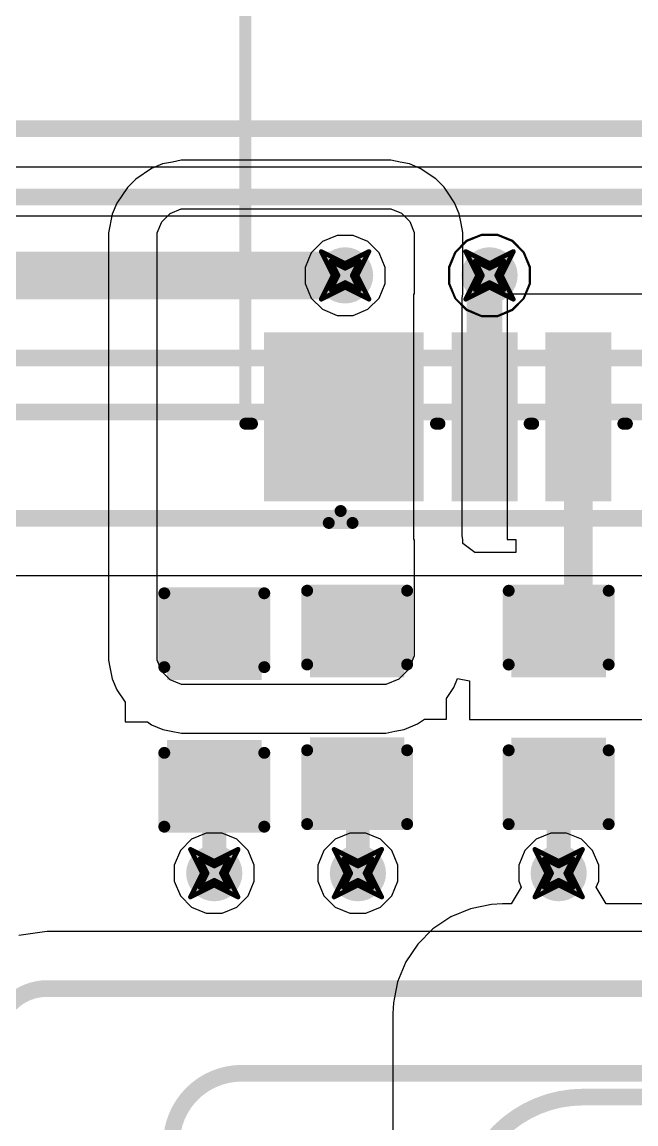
# Model space of a CAD drawing. Header units: inches. Extents: x -2 to 5376, y -4 to 5426.
# Drawn here: x 109.84 to 116.39, y 63.21 to 74.96 of the extents above; entities that cross this region are included whole.
import ezdxf

# ---------------------------------------------------------------- set-up
doc = ezdxf.new("R2010")
doc.units = ezdxf.units.IN
for name, color, linetype in [('Bottom Layer', 5, 'Continuous'), ('Drill Drawing', 1, 'Continuous'), ('Layer 1', 16, 'Continuous'), ('Layer 2', 76, 'Continuous'), ('Top Layer', 1, 'Continuous'), ('Top Overlay', 2, 'Continuous'), ('Top Paste', 8, 'Continuous'), ('Top Solder', 216, 'Continuous'), ('Via Holes', 16, 'Continuous')]:
    doc.layers.add(name, color=color, linetype=linetype)

# ---------------------------------------------------------------- blocks, each defined once
blk = doc.blocks.new('TISON_8_8X8__133')
at = {"layer": 'Top Layer'}
for points in [[(-4.1644824, 3.74998996), (-2.5644856, 3.74998996), (-2.5644856, 2.24999296), (-4.1644824, 2.24999296)], [(-4.1644824, 1.7498695), (-2.5644856, 1.7498695), (-2.5644856, 1.2498705), (-4.1644824, 1.2498705)], [(-4.1644824, 0.7498714999999999), (-2.5644856, 0.7498714999999999), (-2.5644856, 0.2498725), (-4.1644824, 0.2498725)]]:
    blk.add_hatch(color=1, dxfattribs=at).paths.add_polyline_path(points)
at = {"layer": 'Top Paste'}
for points in [[(-4.1644824, 3.74998996), (-2.5644856, 3.74998996), (-2.5644856, 2.24999296), (-4.1644824, 2.24999296)], [(-4.1644824, 1.7498695), (-2.5644856, 1.7498695), (-2.5644856, 1.2498705), (-4.1644824, 1.2498705)], [(-4.1644824, 0.7498714999999999), (-2.5644856, 0.7498714999999999), (-2.5644856, 0.2498725), (-4.1644824, 0.2498725)]]:
    blk.add_hatch(color=8, dxfattribs=at).paths.add_polyline_path(points)
at = {"layer": 'Top Solder'}
for points in [[(-4.266082399999999, 3.85158996), (-2.4628856, 3.85158996), (-2.4628856, 2.14839296), (-4.266082399999999, 2.14839296)], [(-4.266082399999999, 1.8514695), (-2.4628856, 1.8514695), (-2.4628856, 1.1482705), (-4.266082399999999, 1.1482705)], [(-4.266082399999999, 0.8514714999999998), (-2.4628856, 0.8514714999999998), (-2.4628856, 0.1482725), (-4.266082399999999, 0.1482725)]]:
    blk.add_hatch(color=216, dxfattribs=at).paths.add_polyline_path(points)
at = {"layer": 'Top Overlay', "const_width": 0.127}
for points in [[(-3.4374836, 4.052062), (-3.43748106, 3.981196)], [(-3.4374836, 4.052062), (1.2742164, 4.052062)], [(-4.495799999999999, 3.1623), (-4.368799999999999, 3.0353)], [(-4.495799999999999, 3.1623), (-4.495799999999999, 2.9083)], [(-4.368799999999999, 3.0353), (-4.495799999999999, 2.9083)], [(-3.4374836, 2.018792), (-3.43748106, 1.98107046)], [(-3.43748106, 1.01891846), (-3.43748614, 0.9810749999999999)], [(-3.43748106, 0.01892046), (-3.43748614, -0.018923)]]:
    blk.add_lwpolyline(points, dxfattribs=at)
at = {"layer": 'Top Overlay', "const_width": 0.0635}
for points in [[(-3.4692336, 4.052062, 1), (-3.4057336, 4.052062, 1)], [(-3.4692336, 4.052062, 1), (-3.4057336, 4.052062, 1)], [(-3.46923106, 3.981196, 1), (-3.40573106, 3.981196, 1)], [(-4.52755, 3.1623, 1), (-4.464049999999999, 3.1623, 1)], [(-4.52755, 3.1623, 1), (-4.464049999999999, 3.1623, 1)], [(-4.400549999999999, 3.0353, 1), (-4.337050000000001, 3.0353, 1)], [(-4.400549999999999, 3.0353, 1), (-4.337050000000001, 3.0353, 1)], [(-4.52755, 2.9083, 1), (-4.464049999999999, 2.9083, 1)], [(-4.52755, 2.9083, 1), (-4.464049999999999, 2.9083, 1)], [(-3.4692336, 2.018792, 1), (-3.4057336, 2.018792, 1)], [(-3.46923106, 1.98107046, 1), (-3.40573106, 1.98107046, 1)], [(-3.46923106, 1.01891846, 1), (-3.40573106, 1.01891846, 1)], [(-3.46923614, 0.9810749999999999, 1), (-3.40573614, 0.9810749999999999, 1)], [(-3.46923614, -0.018923, 1), (-3.40573614, -0.018923, 1)], [(-3.46923106, 0.01892046, 1), (-3.40573106, 0.01892046, 1)]]:
    blk.add_lwpolyline(points, format="xyb", close=True, dxfattribs=at)
blk = doc.blocks.new('C___0603_274')
at = {"layer": 'Top Layer'}
for points in [[(-0.3809999999999999, 0.4445), (-0.3809999999999999, -0.4445), (-1.143, -0.4445), (-1.143, 0.4445)], [(1.143, 0.4445), (1.143, -0.4445), (0.3809999999999999, -0.4445), (0.3809999999999999, 0.4445)]]:
    blk.add_hatch(color=1, dxfattribs=at).paths.add_polyline_path(points)
at = {"layer": 'Top Paste'}
for points in [[(-0.3809999999999999, 0.4445), (-0.3809999999999999, -0.4445), (-1.143, -0.4445), (-1.143, 0.4445)], [(1.143, 0.4445), (1.143, -0.4445), (0.3809999999999999, -0.4445), (0.3809999999999999, 0.4445)]]:
    blk.add_hatch(color=8, dxfattribs=at).paths.add_polyline_path(points)
at = {"layer": 'Top Solder'}
for points in [[(-0.3210001199999999, 0.50449988), (-0.3210001199999999, -0.50449988), (-1.20299988, -0.50449988), (-1.20299988, 0.50449988)], [(1.20299988, 0.50449988), (1.20299988, -0.50449988), (0.3210001199999999, -0.50449988), (0.3210001199999999, 0.50449988)]]:
    blk.add_hatch(color=216, dxfattribs=at).paths.add_polyline_path(points)
at = {"layer": 'Top Overlay', "const_width": 0.127}
for points in [[(-1.2446, 0.53339492), (-0.4571999999999999, 0.53339492)], [(-1.2446, 0.53339492), (-1.2446, -0.53340254)], [(0.4571999999999999, 0.53339492), (1.2446, 0.53339492)], [(1.2446, 0.53339492), (1.2446, -0.53340254)], [(-1.2446, -0.53340254), (-0.4571999999999999, -0.53340254)], [(0.4571999999999999, -0.53340254), (1.2446, -0.53340254)]]:
    blk.add_lwpolyline(points, dxfattribs=at)
at = {"layer": 'Top Overlay', "const_width": 0.0635}
for points in [[(-1.27635, 0.53339492, 1), (-1.21285, 0.53339492, 1)], [(-1.27635, 0.53339492, 1), (-1.21285, 0.53339492, 1)], [(-0.4889499999999999, 0.53339492, 1), (-0.42545, 0.53339492, 1)], [(0.42545, 0.53339492, 1), (0.4889499999999999, 0.53339492, 1)], [(1.21285, 0.53339492, 1), (1.27635, 0.53339492, 1)], [(1.21285, 0.53339492, 1), (1.27635, 0.53339492, 1)], [(-1.27635, -0.53340254, 1), (-1.21285, -0.53340254, 1)], [(-1.27635, -0.53340254, 1), (-1.21285, -0.53340254, 1)], [(-0.4889499999999999, -0.53340254, 1), (-0.42545, -0.53340254, 1)], [(0.42545, -0.53340254, 1), (0.4889499999999999, -0.53340254, 1)], [(1.21285, -0.53340254, 1), (1.27635, -0.53340254, 1)], [(1.21285, -0.53340254, 1), (1.27635, -0.53340254, 1)]]:
    blk.add_lwpolyline(points, format="xyb", close=True, dxfattribs=at)
blk = doc.blocks.new('C___0603_275')
at = {"layer": 'Top Layer'}
for points in [[(-0.3809999999999999, 0.4445), (-0.3809999999999999, -0.4445), (-1.143, -0.4445), (-1.143, 0.4445)], [(1.143, 0.4445), (1.143, -0.4445), (0.3809999999999999, -0.4445), (0.3809999999999999, 0.4445)]]:
    blk.add_hatch(color=1, dxfattribs=at).paths.add_polyline_path(points)
at = {"layer": 'Top Paste'}
for points in [[(-0.3809999999999999, 0.4445), (-0.3809999999999999, -0.4445), (-1.143, -0.4445), (-1.143, 0.4445)], [(1.143, 0.4445), (1.143, -0.4445), (0.3809999999999999, -0.4445), (0.3809999999999999, 0.4445)]]:
    blk.add_hatch(color=8, dxfattribs=at).paths.add_polyline_path(points)
at = {"layer": 'Top Solder'}
for points in [[(-0.3210001199999999, 0.50449988), (-0.3210001199999999, -0.50449988), (-1.20299988, -0.50449988), (-1.20299988, 0.50449988)], [(1.20299988, 0.50449988), (1.20299988, -0.50449988), (0.3210001199999999, -0.50449988), (0.3210001199999999, 0.50449988)]]:
    blk.add_hatch(color=216, dxfattribs=at).paths.add_polyline_path(points)
at = {"layer": 'Top Overlay', "const_width": 0.127}
for points in [[(-1.2446, 0.53340254), (-0.4571999999999999, 0.5333974599999999)], [(-1.2446, 0.53340254), (-1.2446, -0.5334)], [(0.45720254, 0.5333974599999999), (1.2446, 0.5333974599999999)], [(1.2446, 0.5333974599999999), (1.2446, -0.5334)], [(-1.2446, -0.5334), (-0.4571999999999999, -0.5334)], [(0.4571999999999999, -0.5334), (1.2446, -0.5334)]]:
    blk.add_lwpolyline(points, dxfattribs=at)
at = {"layer": 'Top Overlay', "const_width": 0.0635}
for points in [[(-1.27635, 0.53340254, 1), (-1.21285, 0.53340254, 1)], [(-1.27635, 0.53340254, 1), (-1.21285, 0.53340254, 1)], [(-0.4889499999999999, 0.5333974599999999, 1), (-0.42545, 0.5333974599999999, 1)], [(0.42545254, 0.5333974599999999, 1), (0.4889525399999999, 0.5333974599999999, 1)], [(1.21285, 0.5333974599999999, 1), (1.27635, 0.5333974599999999, 1)], [(1.21285, 0.5333974599999999, 1), (1.27635, 0.5333974599999999, 1)], [(-1.27635, -0.5334, 1), (-1.21285, -0.5334, 1)], [(-1.27635, -0.5334, 1), (-1.21285, -0.5334, 1)], [(-0.4889499999999999, -0.5334, 1), (-0.42545, -0.5334, 1)], [(0.42545, -0.5334, 1), (0.4889499999999999, -0.5334, 1)], [(1.21285, -0.5334, 1), (1.27635, -0.5334, 1)], [(1.21285, -0.5334, 1), (1.27635, -0.5334, 1)]]:
    blk.add_lwpolyline(points, format="xyb", close=True, dxfattribs=at)
blk = doc.blocks.new('C___0603_276')
at = {"layer": 'Top Layer'}
for points in [[(-0.3809999999999999, 0.4445), (-0.3809999999999999, -0.4445), (-1.143, -0.4445), (-1.143, 0.4445)], [(1.143, 0.4445), (1.143, -0.4445), (0.3809999999999999, -0.4445), (0.3809999999999999, 0.4445)]]:
    blk.add_hatch(color=1, dxfattribs=at).paths.add_polyline_path(points)
at = {"layer": 'Top Paste'}
for points in [[(-0.3809999999999999, 0.4445), (-0.3809999999999999, -0.4445), (-1.143, -0.4445), (-1.143, 0.4445)], [(1.143, 0.4445), (1.143, -0.4445), (0.3809999999999999, -0.4445), (0.3809999999999999, 0.4445)]]:
    blk.add_hatch(color=8, dxfattribs=at).paths.add_polyline_path(points)
at = {"layer": 'Top Solder'}
for points in [[(-0.3210001199999999, 0.50449988), (-0.3210001199999999, -0.50449988), (-1.20299988, -0.50449988), (-1.20299988, 0.50449988)], [(1.20299988, 0.50449988), (1.20299988, -0.50449988), (0.3210001199999999, -0.50449988), (0.3210001199999999, 0.50449988)]]:
    blk.add_hatch(color=216, dxfattribs=at).paths.add_polyline_path(points)
at = {"layer": 'Top Overlay', "const_width": 0.127}
for points in [[(-1.2446, 0.53340254), (-0.4571999999999999, 0.53340254)], [(-1.2446, 0.53340254), (-1.24459492, -0.53340254)], [(0.4571999999999999, 0.5334), (1.2446, 0.5334)], [(1.2446, 0.5334), (1.24460254, -0.5333974599999999)], [(-1.24459492, -0.53340254), (-0.4571999999999999, -0.53340254)], [(0.45720254, -0.5333974599999999), (1.24460254, -0.5333974599999999)]]:
    blk.add_lwpolyline(points, dxfattribs=at)
at = {"layer": 'Top Overlay', "const_width": 0.0635}
for points in [[(-1.27635, 0.53340254, 1), (-1.21285, 0.53340254, 1)], [(-1.27635, 0.53340254, 1), (-1.21285, 0.53340254, 1)], [(-0.4889499999999999, 0.53340254, 1), (-0.42545, 0.53340254, 1)], [(0.42545, 0.5334, 1), (0.4889499999999999, 0.5334, 1)], [(1.21285, 0.5334, 1), (1.27635, 0.5334, 1)], [(1.21285, 0.5334, 1), (1.27635, 0.5334, 1)], [(-1.27634492, -0.53340254, 1), (-1.21284492, -0.53340254, 1)], [(-1.27634492, -0.53340254, 1), (-1.21284492, -0.53340254, 1)], [(-0.4889499999999999, -0.53340254, 1), (-0.42545, -0.53340254, 1)], [(0.42545254, -0.5333974599999999, 1), (0.4889525399999999, -0.5333974599999999, 1)], [(1.21285254, -0.5333974599999999, 1), (1.27635254, -0.5333974599999999, 1)], [(1.21285254, -0.5333974599999999, 1), (1.27635254, -0.5333974599999999, 1)]]:
    blk.add_lwpolyline(points, format="xyb", close=True, dxfattribs=at)

msp = doc.modelspace()

# ---------------------------------------------------------------- hatches: boundary and pattern name
at = {"layer": 'Bottom Layer'}
h = msp.add_hatch(color=5, dxfattribs=at)
edge = h.paths.add_edge_path()
edge.add_arc((113.2829205, 72.263), 0.2999994, 0, 360)
h = msp.add_hatch(color=5, dxfattribs=at)
edge = h.paths.add_edge_path()
edge.add_arc((114.82393088, 72.263), 0.2999994, 0, 360)
h = msp.add_hatch(color=5, dxfattribs=at)
edge = h.paths.add_edge_path()
edge.add_arc((111.887, 65.88759999999999), 0.2999994, 0, 360)
h = msp.add_hatch(color=5, dxfattribs=at)
edge = h.paths.add_edge_path()
edge.add_arc((113.41945312, 65.88759999999999), 0.2999994, 0, 360)
h = msp.add_hatch(color=5, dxfattribs=at)
edge = h.paths.add_edge_path()
edge.add_arc((115.5617196, 65.88759999999999), 0.2999994, 0, 360)
at = {"layer": 'Layer 1'}
h = msp.add_hatch(color=16, dxfattribs=at)
edge = h.paths.add_edge_path()
edge.add_arc((113.2829205, 72.263), 0.2999994, 0, 360)
h = msp.add_hatch(color=16, dxfattribs=at)
edge = h.paths.add_edge_path()
edge.add_arc((114.82393088, 72.263), 0.2999994, 0, 360)
h = msp.add_hatch(color=16, dxfattribs=at)
edge = h.paths.add_edge_path()
edge.add_arc((111.887, 65.88759999999999), 0.2999994, 0, 360)
h = msp.add_hatch(color=16, dxfattribs=at)
edge = h.paths.add_edge_path()
edge.add_arc((113.41945312, 65.88759999999999), 0.2999994, 0, 360)
h = msp.add_hatch(color=16, dxfattribs=at)
edge = h.paths.add_edge_path()
edge.add_arc((115.5617196, 65.88759999999999), 0.2999994, 0, 360)
at = {"layer": 'Layer 2'}
h = msp.add_hatch(color=76, dxfattribs=at)
edge = h.paths.add_edge_path()
edge.add_arc((113.2829205, 72.263), 0.2999994, 0, 360)
h = msp.add_hatch(color=76, dxfattribs=at)
edge = h.paths.add_edge_path()
edge.add_arc((114.82393088, 72.263), 0.2999994, 0, 360)
h = msp.add_hatch(color=76, dxfattribs=at)
edge = h.paths.add_edge_path()
edge.add_arc((111.887, 65.88759999999999), 0.2999994, 0, 360)
h = msp.add_hatch(color=76, dxfattribs=at)
edge = h.paths.add_edge_path()
edge.add_arc((113.41945312, 65.88759999999999), 0.2999994, 0, 360)
h = msp.add_hatch(color=76, dxfattribs=at)
edge = h.paths.add_edge_path()
edge.add_arc((115.5617196, 65.88759999999999), 0.2999994, 0, 360)
at = {"layer": 'Top Layer'}
h = msp.add_hatch(color=1, dxfattribs=at)
edge = h.paths.add_edge_path()
edge.add_arc((113.2829205, 72.263), 0.2999994, 0, 360)
h = msp.add_hatch(color=1, dxfattribs=at)
edge = h.paths.add_edge_path()
edge.add_arc((114.82393088, 72.263), 0.2999994, 0, 360)
h = msp.add_hatch(color=1, dxfattribs=at)
edge = h.paths.add_edge_path()
edge.add_arc((111.887, 65.88759999999999), 0.2999994, 0, 360)
h = msp.add_hatch(color=1, dxfattribs=at)
edge = h.paths.add_edge_path()
edge.add_arc((113.41945312, 65.88759999999999), 0.2999994, 0, 360)
h = msp.add_hatch(color=1, dxfattribs=at)
edge = h.paths.add_edge_path()
edge.add_arc((115.5617196, 65.88759999999999), 0.2999994, 0, 360)
at = {"layer": 'Via Holes'}
h = msp.add_hatch(color=7, dxfattribs=at)
edge = h.paths.add_edge_path()
edge.add_arc((113.2829205, 72.263), 0.1499997, 0, 360)
h = msp.add_hatch(color=7, dxfattribs=at)
edge = h.paths.add_edge_path()
edge.add_arc((114.82393088, 72.263), 0.1499997, 0, 360)
h = msp.add_hatch(color=7, dxfattribs=at)
edge = h.paths.add_edge_path()
edge.add_arc((111.887, 65.88759999999999), 0.1499997, 0, 360)
h = msp.add_hatch(color=7, dxfattribs=at)
edge = h.paths.add_edge_path()
edge.add_arc((113.41945312, 65.88759999999999), 0.1499997, 0, 360)
h = msp.add_hatch(color=7, dxfattribs=at)
edge = h.paths.add_edge_path()
edge.add_arc((115.5617196, 65.88759999999999), 0.1499997, 0, 360)

# ---------------------------------------------------------------- linework, layer by layer
at = {"layer": 'Bottom Layer'}
for p, q in [((131.13011366, 73.41595172), (91.567, 73.41595172)), ((78.74, 72.898), (131.13011366, 72.898)), ((114.73899582, 72.68999939999999), (114.58205684, 72.62499064)), ((114.90886594, 72.68999939999999), (114.73899582, 72.68999939999999)), ((115.06580492, 72.62499064), (114.90886594, 72.68999939999999)), ((114.58205684, 72.62499064), (114.46194024, 72.50487404)), ((115.18592152, 72.50487404), (115.06580492, 72.62499064)), ((114.46194024, 72.50487404), (114.39693148, 72.34793506)), ((115.25093028, 72.34793506), (115.18592152, 72.50487404)), ((114.39693148, 72.34793506), (114.39693148, 72.17806493999998)), ((115.25093028, 72.17806493999998), (115.25093028, 72.34793506)), ((114.39693148, 72.17806493999998), (114.46194024, 72.02112595999999)), ((115.18592152, 72.02112595999999), (115.25093028, 72.17806493999998)), ((114.46194024, 72.02112595999999), (114.58205684, 71.90100936)), ((115.06580492, 71.90100936), (115.18592152, 72.02112595999999)), ((114.58205684, 71.90100936), (114.73899582, 71.83600059999999)), ((114.73899582, 71.83600059999999), (114.90886594, 71.83600059999999)), ((114.90886594, 71.83600059999999), (115.06580492, 71.90100936)), ((111.80206494, 66.31459939999999), (111.64512596, 66.24959064)), ((111.97193506, 66.31459939999999), (111.80206494, 66.31459939999999)), ((112.12887404, 66.24959064), (111.97193506, 66.31459939999999)), ((113.33451806, 66.31459939999999), (113.17757908, 66.24959064)), ((113.50438818, 66.31459939999999), (113.33451806, 66.31459939999999)), ((113.66132716, 66.24959064), (113.50438818, 66.31459939999999)), ((115.47678454, 66.31459939999999), (115.31984556, 66.24959064)), ((115.64665466, 66.31459939999999), (115.47678454, 66.31459939999999)), ((115.80359364, 66.24959064), (115.64665466, 66.31459939999999)), ((111.64512596, 66.24959064), (111.52500936, 66.12947403999999)), ((112.24899064, 66.12947403999999), (112.12887404, 66.24959064)), ((113.17757908, 66.24959064), (113.05746248, 66.12947403999999)), ((113.78144376, 66.12947403999999), (113.66132716, 66.24959064)), ((115.31984556, 66.24959064), (115.19972896, 66.12947403999999)), ((115.92371024, 66.12947403999999), (115.80359364, 66.24959064)), ((111.52500936, 66.12947403999999), (111.4600006, 65.97253506)), ((112.3139994, 65.97253506), (112.24899064, 66.12947403999999)), ((113.05746248, 66.12947403999999), (112.99245372, 65.97253506)), ((113.84645252, 65.97253506), (113.78144376, 66.12947403999999)), ((115.19972896, 66.12947403999999), (115.1347202, 65.97253506)), ((115.988719, 65.97253506), (115.92371024, 66.12947403999999)), ((111.4600006, 65.97253506), (111.4600006, 65.80266494)), ((112.3139994, 65.80266494), (112.3139994, 65.97253506)), ((112.99245372, 65.97253506), (112.99245372, 65.80266494)), ((113.84645252, 65.80266494), (113.84645252, 65.97253506)), ((115.1347202, 65.97253506), (115.1347202, 65.80266494)), ((115.988719, 65.80266494), (115.988719, 65.97253506)), ((111.4600006, 65.80266494), (111.52500936, 65.64572596)), ((112.24899064, 65.64572596), (112.3139994, 65.80266494)), ((112.99245372, 65.80266494), (113.05746248, 65.64572596)), ((113.78144376, 65.64572596), (113.84645252, 65.80266494)), ((115.16193376, 65.73696783999999), (115.05398122, 65.55916529999999)), ((115.1347202, 65.80266494), (115.16193376, 65.73696783999999)), ((115.96150544, 65.73696783999999), (115.988719, 65.80266494)), ((116.06946052, 65.55916784), (115.96150544, 65.73696783999999)), ((111.52500936, 65.64572596), (111.64512596, 65.52560936)), ((112.12887404, 65.52560936), (112.24899064, 65.64572596)), ((113.05746248, 65.64572596), (113.17757908, 65.52560936)), ((113.66132716, 65.52560936), (113.78144376, 65.64572596)), ((111.64512596, 65.52560936), (111.80206494, 65.4606006)), ((111.80206494, 65.4606006), (111.97193506, 65.4606006)), ((111.97193506, 65.4606006), (112.12887404, 65.52560936)), ((113.17757908, 65.52560936), (113.33451806, 65.4606006)), ((113.33451806, 65.4606006), (113.50438818, 65.4606006)), ((113.50438818, 65.4606006), (113.66132716, 65.52560936)), ((114.62176466, 65.50884028), (114.41000486, 65.42113662)), ((114.84656482, 65.55354428), (114.62176466, 65.50884028)), ((114.96116454, 65.55916529999999), (114.84656482, 65.55354428)), ((115.05398122, 65.55916529999999), (114.96116454, 65.55916529999999)), ((116.66344968, 65.55916784), (116.06946052, 65.55916784)), ((114.41000486, 65.42113662), (114.21942866, 65.29380134)), ((114.21942866, 65.29380134), (114.05736142, 65.13173155999999)), ((114.05736142, 65.13173155999999), (113.93002614, 64.94115282)), ((113.93002614, 64.94115282), (113.84232248, 64.72939556)), ((113.84232248, 64.72939556), (113.80880718, 64.56084369999999)), ((113.80880718, 64.56084369999999), (113.79761848, 64.5045954)), ((113.79761848, 64.5045954), (113.792, 64.39000584)), ((113.792, 64.39000584), (113.79199746, 64.39000329999999)), ((113.79199746, 64.39000329999999), (113.792, 64.38999059999999)), ((113.792, 64.38999059999999), (113.792, 62.0219994))]:
    msp.add_line(p, q, dxfattribs=at)
at = {"layer": 'Bottom Layer', "const_width": 0.1778}
msp.add_lwpolyline([(114.55389332, 62.22989332, -0.4142135623730951), (115.824, 63.5)], format="xyb", dxfattribs=at)
msp.add_lwpolyline([(115.824, 63.5), (135.99486644, 63.5)], dxfattribs=at)
at = {"layer": 'Bottom Layer', "const_width": 0.0889}
msp.add_lwpolyline([(115.77955, 63.5, 1), (115.86845, 63.5, 1)], format="xyb", close=True, dxfattribs=at)
msp.add_lwpolyline([(115.77955, 63.5, 1), (115.86845, 63.5, 1)], format="xyb", close=True, dxfattribs=at)
at = {"layer": 'Drill Drawing', "const_width": 0.0508}
for points in [[(113.0289205, 72.517), (113.2829205, 72.39)], [(113.0289205, 72.517), (113.1559205, 72.263)], [(113.2829205, 72.39), (113.5369205, 72.517)], [(113.4099205, 72.263), (113.5369205, 72.517)], [(114.56993088, 72.517), (114.82393088, 72.39)], [(114.56993088, 72.517), (114.69693088, 72.263)], [(114.82393088, 72.39), (115.07793088, 72.517)], [(114.95093088, 72.263), (115.07793088, 72.517)], [(113.1305205, 72.41539999999999), (113.2829205, 72.33919999999999)], [(113.1305205, 72.41539999999999), (113.2067205, 72.263)], [(113.2829205, 72.33919999999999), (113.4353205, 72.41539999999999)], [(113.3591205, 72.263), (113.4353205, 72.41539999999999)], [(114.67153088, 72.41539999999999), (114.82393088, 72.33919999999999)], [(114.67153088, 72.41539999999999), (114.74773088, 72.263)], [(114.82393088, 72.33919999999999), (114.97633088, 72.41539999999999)], [(114.90013088, 72.263), (114.97633088, 72.41539999999999)], [(113.0289205, 72.009), (113.1559205, 72.263)], [(113.1305205, 72.11059999999999), (113.2067205, 72.263)], [(113.3591205, 72.263), (113.4353205, 72.11059999999999)], [(113.4099205, 72.263), (113.5369205, 72.009)], [(114.56993088, 72.009), (114.69693088, 72.263)], [(114.67153088, 72.11059999999999), (114.74773088, 72.263)], [(114.90013088, 72.263), (114.97633088, 72.11059999999999)], [(114.95093088, 72.263), (115.07793088, 72.009)], [(113.0289205, 72.009), (113.2829205, 72.136)], [(113.1305205, 72.11059999999999), (113.2829205, 72.18679999999999)], [(113.2829205, 72.18679999999999), (113.4353205, 72.11059999999999)], [(113.2829205, 72.136), (113.5369205, 72.009)], [(114.56993088, 72.009), (114.82393088, 72.136)], [(114.67153088, 72.11059999999999), (114.82393088, 72.18679999999999)], [(114.82393088, 72.18679999999999), (114.97633088, 72.11059999999999)], [(114.82393088, 72.136), (115.07793088, 72.009)], [(111.633, 66.1416), (111.887, 66.0146)], [(111.633, 66.1416), (111.76, 65.88759999999999)], [(111.887, 66.0146), (112.141, 66.1416)], [(112.014, 65.88759999999999), (112.141, 66.1416)], [(113.16545312, 66.1416), (113.41945312, 66.0146)], [(113.16545312, 66.1416), (113.29245312, 65.88759999999999)], [(113.41945312, 66.0146), (113.67345312, 66.1416)], [(113.54645312, 65.88759999999999), (113.67345312, 66.1416)], [(115.3077196, 66.1416), (115.5617196, 66.0146)], [(115.3077196, 66.1416), (115.4347196, 65.88759999999999)], [(115.5617196, 66.0146), (115.8157196, 66.1416)], [(115.6887196, 65.88759999999999), (115.8157196, 66.1416)], [(111.7346, 66.03999999999999), (111.887, 65.96379999999999)], [(111.7346, 66.03999999999999), (111.8108, 65.88759999999999)], [(111.887, 65.96379999999999), (112.0394, 66.03999999999999)], [(111.9632, 65.88759999999999), (112.0394, 66.03999999999999)], [(113.26705312, 66.03999999999999), (113.41945312, 65.96379999999999)], [(113.26705312, 66.03999999999999), (113.34325312, 65.88759999999999)], [(113.41945312, 65.96379999999999), (113.57185312, 66.03999999999999)], [(113.49565312, 65.88759999999999), (113.57185312, 66.03999999999999)], [(115.4093196, 66.03999999999999), (115.5617196, 65.96379999999999)], [(115.4093196, 66.03999999999999), (115.4855196, 65.88759999999999)], [(115.5617196, 65.96379999999999), (115.7141196, 66.03999999999999)], [(115.6379196, 65.88759999999999), (115.7141196, 66.03999999999999)], [(111.633, 65.6336), (111.76, 65.88759999999999)], [(111.7346, 65.73519999999999), (111.8108, 65.88759999999999)], [(111.7346, 65.73519999999999), (111.887, 65.8114)], [(111.887, 65.8114), (112.0394, 65.73519999999999)], [(111.9632, 65.88759999999999), (112.0394, 65.73519999999999)], [(112.014, 65.88759999999999), (112.141, 65.6336)], [(113.16545312, 65.6336), (113.29245312, 65.88759999999999)], [(113.26705312, 65.73519999999999), (113.34325312, 65.88759999999999)], [(113.26705312, 65.73519999999999), (113.41945312, 65.8114)], [(113.41945312, 65.8114), (113.57185312, 65.73519999999999)], [(113.49565312, 65.88759999999999), (113.57185312, 65.73519999999999)], [(113.54645312, 65.88759999999999), (113.67345312, 65.6336)], [(115.3077196, 65.6336), (115.4347196, 65.88759999999999)], [(115.4093196, 65.73519999999999), (115.4855196, 65.88759999999999)], [(115.4093196, 65.73519999999999), (115.5617196, 65.8114)], [(115.5617196, 65.8114), (115.7141196, 65.73519999999999)], [(115.6379196, 65.88759999999999), (115.7141196, 65.73519999999999)], [(115.6887196, 65.88759999999999), (115.8157196, 65.6336)], [(111.633, 65.6336), (111.887, 65.7606)], [(111.887, 65.7606), (112.141, 65.6336)], [(113.16545312, 65.6336), (113.41945312, 65.7606)], [(113.41945312, 65.7606), (113.67345312, 65.6336)], [(115.3077196, 65.6336), (115.5617196, 65.7606)], [(115.5617196, 65.7606), (115.8157196, 65.6336)]]:
    msp.add_lwpolyline(points, dxfattribs=at)
at = {"layer": 'Drill Drawing', "const_width": 0.0254}
for points in [[(113.0162205, 72.517, 1), (113.0416205, 72.517, 1)], [(113.0162205, 72.517, 1), (113.0416205, 72.517, 1)], [(113.5242205, 72.517, 1), (113.5496205, 72.517, 1)], [(113.5242205, 72.517, 1), (113.5496205, 72.517, 1)], [(114.55723088, 72.517, 1), (114.58263088, 72.517, 1)], [(114.55723088, 72.517, 1), (114.58263088, 72.517, 1)], [(115.06523088, 72.517, 1), (115.09063088, 72.517, 1)], [(115.06523088, 72.517, 1), (115.09063088, 72.517, 1)], [(113.1178205, 72.41539999999999, 1), (113.1432205, 72.41539999999999, 1)], [(113.1178205, 72.41539999999999, 1), (113.1432205, 72.41539999999999, 1)], [(113.2702205, 72.39, 1), (113.2956205, 72.39, 1)], [(113.2702205, 72.39, 1), (113.2956205, 72.39, 1)], [(113.4226205, 72.41539999999999, 1), (113.4480205, 72.41539999999999, 1)], [(113.4226205, 72.41539999999999, 1), (113.4480205, 72.41539999999999, 1)], [(114.65883088, 72.41539999999999, 1), (114.68423088, 72.41539999999999, 1)], [(114.65883088, 72.41539999999999, 1), (114.68423088, 72.41539999999999, 1)], [(114.81123088, 72.39, 1), (114.83663088, 72.39, 1)], [(114.81123088, 72.39, 1), (114.83663088, 72.39, 1)], [(114.96363088, 72.41539999999999, 1), (114.98903088, 72.41539999999999, 1)], [(114.96363088, 72.41539999999999, 1), (114.98903088, 72.41539999999999, 1)], [(113.1432205, 72.263, 1), (113.1686205, 72.263, 1)], [(113.1432205, 72.263, 1), (113.1686205, 72.263, 1)], [(113.1940205, 72.263, 1), (113.2194205, 72.263, 1)], [(113.1940205, 72.263, 1), (113.2194205, 72.263, 1)], [(113.2702205, 72.33919999999999, 1), (113.2956205, 72.33919999999999, 1)], [(113.2702205, 72.33919999999999, 1), (113.2956205, 72.33919999999999, 1)], [(113.3464205, 72.263, 1), (113.3718205, 72.263, 1)], [(113.3464205, 72.263, 1), (113.3718205, 72.263, 1)], [(113.3972205, 72.263, 1), (113.4226205, 72.263, 1)], [(113.3972205, 72.263, 1), (113.4226205, 72.263, 1)], [(114.68423088, 72.263, 1), (114.70963088, 72.263, 1)], [(114.68423088, 72.263, 1), (114.70963088, 72.263, 1)], [(114.73503088, 72.263, 1), (114.76043088, 72.263, 1)], [(114.73503088, 72.263, 1), (114.76043088, 72.263, 1)], [(114.81123088, 72.33919999999999, 1), (114.83663088, 72.33919999999999, 1)], [(114.81123088, 72.33919999999999, 1), (114.83663088, 72.33919999999999, 1)], [(114.88743088, 72.263, 1), (114.91283088, 72.263, 1)], [(114.88743088, 72.263, 1), (114.91283088, 72.263, 1)], [(114.93823088, 72.263, 1), (114.96363088, 72.263, 1)], [(114.93823088, 72.263, 1), (114.96363088, 72.263, 1)], [(113.2702205, 72.18679999999999, 1), (113.2956205, 72.18679999999999, 1)], [(113.2702205, 72.18679999999999, 1), (113.2956205, 72.18679999999999, 1)], [(113.2702205, 72.136, 1), (113.2956205, 72.136, 1)], [(113.2702205, 72.136, 1), (113.2956205, 72.136, 1)], [(114.81123088, 72.18679999999999, 1), (114.83663088, 72.18679999999999, 1)], [(114.81123088, 72.18679999999999, 1), (114.83663088, 72.18679999999999, 1)], [(114.81123088, 72.136, 1), (114.83663088, 72.136, 1)], [(114.81123088, 72.136, 1), (114.83663088, 72.136, 1)], [(113.1178205, 72.11059999999999, 1), (113.1432205, 72.11059999999999, 1)], [(113.1178205, 72.11059999999999, 1), (113.1432205, 72.11059999999999, 1)], [(113.4226205, 72.11059999999999, 1), (113.4480205, 72.11059999999999, 1)], [(113.4226205, 72.11059999999999, 1), (113.4480205, 72.11059999999999, 1)], [(114.65883088, 72.11059999999999, 1), (114.68423088, 72.11059999999999, 1)], [(114.65883088, 72.11059999999999, 1), (114.68423088, 72.11059999999999, 1)], [(114.96363088, 72.11059999999999, 1), (114.98903088, 72.11059999999999, 1)], [(114.96363088, 72.11059999999999, 1), (114.98903088, 72.11059999999999, 1)], [(113.0162205, 72.009, 1), (113.0416205, 72.009, 1)], [(113.0162205, 72.009, 1), (113.0416205, 72.009, 1)], [(113.5242205, 72.009, 1), (113.5496205, 72.009, 1)], [(113.5242205, 72.009, 1), (113.5496205, 72.009, 1)], [(114.55723088, 72.009, 1), (114.58263088, 72.009, 1)], [(114.55723088, 72.009, 1), (114.58263088, 72.009, 1)], [(115.06523088, 72.009, 1), (115.09063088, 72.009, 1)], [(115.06523088, 72.009, 1), (115.09063088, 72.009, 1)], [(111.6203, 66.1416, 1), (111.6457, 66.1416, 1)], [(111.6203, 66.1416, 1), (111.6457, 66.1416, 1)], [(112.1283, 66.1416, 1), (112.1537, 66.1416, 1)], [(112.1283, 66.1416, 1), (112.1537, 66.1416, 1)], [(113.15275312, 66.1416, 1), (113.17815312, 66.1416, 1)], [(113.15275312, 66.1416, 1), (113.17815312, 66.1416, 1)], [(113.66075312, 66.1416, 1), (113.68615312, 66.1416, 1)], [(113.66075312, 66.1416, 1), (113.68615312, 66.1416, 1)], [(115.2950196, 66.1416, 1), (115.3204196, 66.1416, 1)], [(115.2950196, 66.1416, 1), (115.3204196, 66.1416, 1)], [(115.8030196, 66.1416, 1), (115.8284196, 66.1416, 1)], [(115.8030196, 66.1416, 1), (115.8284196, 66.1416, 1)], [(111.7219, 66.03999999999999, 1), (111.7473, 66.03999999999999, 1)], [(111.7219, 66.03999999999999, 1), (111.7473, 66.03999999999999, 1)], [(112.0267, 66.03999999999999, 1), (112.0521, 66.03999999999999, 1)], [(112.0267, 66.03999999999999, 1), (112.0521, 66.03999999999999, 1)], [(113.25435312, 66.03999999999999, 1), (113.27975312, 66.03999999999999, 1)], [(113.25435312, 66.03999999999999, 1), (113.27975312, 66.03999999999999, 1)], [(113.55915312, 66.03999999999999, 1), (113.58455312, 66.03999999999999, 1)], [(113.55915312, 66.03999999999999, 1), (113.58455312, 66.03999999999999, 1)], [(115.3966196, 66.03999999999999, 1), (115.4220196, 66.03999999999999, 1)], [(115.3966196, 66.03999999999999, 1), (115.4220196, 66.03999999999999, 1)], [(115.7014196, 66.03999999999999, 1), (115.7268196, 66.03999999999999, 1)], [(115.7014196, 66.03999999999999, 1), (115.7268196, 66.03999999999999, 1)], [(111.8743, 66.0146, 1), (111.8997, 66.0146, 1)], [(111.8743, 66.0146, 1), (111.8997, 66.0146, 1)], [(111.8743, 65.96379999999999, 1), (111.8997, 65.96379999999999, 1)], [(111.8743, 65.96379999999999, 1), (111.8997, 65.96379999999999, 1)], [(113.40675312, 66.0146, 1), (113.43215312, 66.0146, 1)], [(113.40675312, 66.0146, 1), (113.43215312, 66.0146, 1)], [(113.40675312, 65.96379999999999, 1), (113.43215312, 65.96379999999999, 1)], [(113.40675312, 65.96379999999999, 1), (113.43215312, 65.96379999999999, 1)], [(115.5490196, 66.0146, 1), (115.5744196, 66.0146, 1)], [(115.5490196, 66.0146, 1), (115.5744196, 66.0146, 1)], [(115.5490196, 65.96379999999999, 1), (115.5744196, 65.96379999999999, 1)], [(115.5490196, 65.96379999999999, 1), (115.5744196, 65.96379999999999, 1)], [(111.7473, 65.88759999999999, 1), (111.7727, 65.88759999999999, 1)], [(111.7473, 65.88759999999999, 1), (111.7727, 65.88759999999999, 1)], [(111.7981, 65.88759999999999, 1), (111.8235, 65.88759999999999, 1)], [(111.7981, 65.88759999999999, 1), (111.8235, 65.88759999999999, 1)], [(111.8743, 65.8114, 1), (111.8997, 65.8114, 1)], [(111.8743, 65.8114, 1), (111.8997, 65.8114, 1)], [(111.9505, 65.88759999999999, 1), (111.9759, 65.88759999999999, 1)], [(111.9505, 65.88759999999999, 1), (111.9759, 65.88759999999999, 1)], [(112.0013, 65.88759999999999, 1), (112.0267, 65.88759999999999, 1)], [(112.0013, 65.88759999999999, 1), (112.0267, 65.88759999999999, 1)], [(113.27975312, 65.88759999999999, 1), (113.30515312, 65.88759999999999, 1)], [(113.27975312, 65.88759999999999, 1), (113.30515312, 65.88759999999999, 1)], [(113.33055312, 65.88759999999999, 1), (113.35595312, 65.88759999999999, 1)], [(113.33055312, 65.88759999999999, 1), (113.35595312, 65.88759999999999, 1)], [(113.40675312, 65.8114, 1), (113.43215312, 65.8114, 1)], [(113.40675312, 65.8114, 1), (113.43215312, 65.8114, 1)], [(113.48295312, 65.88759999999999, 1), (113.50835312, 65.88759999999999, 1)], [(113.48295312, 65.88759999999999, 1), (113.50835312, 65.88759999999999, 1)], [(113.53375312, 65.88759999999999, 1), (113.55915312, 65.88759999999999, 1)], [(113.53375312, 65.88759999999999, 1), (113.55915312, 65.88759999999999, 1)], [(115.4220196, 65.88759999999999, 1), (115.4474196, 65.88759999999999, 1)], [(115.4220196, 65.88759999999999, 1), (115.4474196, 65.88759999999999, 1)], [(115.4728196, 65.88759999999999, 1), (115.4982196, 65.88759999999999, 1)], [(115.4728196, 65.88759999999999, 1), (115.4982196, 65.88759999999999, 1)], [(115.5490196, 65.8114, 1), (115.5744196, 65.8114, 1)], [(115.5490196, 65.8114, 1), (115.5744196, 65.8114, 1)], [(115.6252196, 65.88759999999999, 1), (115.6506196, 65.88759999999999, 1)], [(115.6252196, 65.88759999999999, 1), (115.6506196, 65.88759999999999, 1)], [(115.6760196, 65.88759999999999, 1), (115.7014196, 65.88759999999999, 1)], [(115.6760196, 65.88759999999999, 1), (115.7014196, 65.88759999999999, 1)], [(111.7219, 65.73519999999999, 1), (111.7473, 65.73519999999999, 1)], [(111.7219, 65.73519999999999, 1), (111.7473, 65.73519999999999, 1)], [(111.8743, 65.7606, 1), (111.8997, 65.7606, 1)], [(111.8743, 65.7606, 1), (111.8997, 65.7606, 1)], [(112.0267, 65.73519999999999, 1), (112.0521, 65.73519999999999, 1)], [(112.0267, 65.73519999999999, 1), (112.0521, 65.73519999999999, 1)], [(113.25435312, 65.73519999999999, 1), (113.27975312, 65.73519999999999, 1)], [(113.25435312, 65.73519999999999, 1), (113.27975312, 65.73519999999999, 1)], [(113.40675312, 65.7606, 1), (113.43215312, 65.7606, 1)], [(113.40675312, 65.7606, 1), (113.43215312, 65.7606, 1)], [(113.55915312, 65.73519999999999, 1), (113.58455312, 65.73519999999999, 1)], [(113.55915312, 65.73519999999999, 1), (113.58455312, 65.73519999999999, 1)], [(115.3966196, 65.73519999999999, 1), (115.4220196, 65.73519999999999, 1)], [(115.3966196, 65.73519999999999, 1), (115.4220196, 65.73519999999999, 1)], [(115.5490196, 65.7606, 1), (115.5744196, 65.7606, 1)], [(115.5490196, 65.7606, 1), (115.5744196, 65.7606, 1)], [(115.7014196, 65.73519999999999, 1), (115.7268196, 65.73519999999999, 1)], [(115.7014196, 65.73519999999999, 1), (115.7268196, 65.73519999999999, 1)], [(111.6203, 65.6336, 1), (111.6457, 65.6336, 1)], [(111.6203, 65.6336, 1), (111.6457, 65.6336, 1)], [(112.1283, 65.6336, 1), (112.1537, 65.6336, 1)], [(112.1283, 65.6336, 1), (112.1537, 65.6336, 1)], [(113.15275312, 65.6336, 1), (113.17815312, 65.6336, 1)], [(113.15275312, 65.6336, 1), (113.17815312, 65.6336, 1)], [(113.66075312, 65.6336, 1), (113.68615312, 65.6336, 1)], [(113.66075312, 65.6336, 1), (113.68615312, 65.6336, 1)], [(115.2950196, 65.6336, 1), (115.3204196, 65.6336, 1)], [(115.2950196, 65.6336, 1), (115.3204196, 65.6336, 1)], [(115.8030196, 65.6336, 1), (115.8284196, 65.6336, 1)], [(115.8030196, 65.6336, 1), (115.8284196, 65.6336, 1)]]:
    msp.add_lwpolyline(points, format="xyb", close=True, dxfattribs=at)
at = {"layer": 'Layer 1'}
for p, q in [((113.19798544, 72.68999939999999), (113.04104646, 72.62499064)), ((113.36785556, 72.68999939999999), (113.19798544, 72.68999939999999)), ((113.52479454, 72.62499064), (113.36785556, 72.68999939999999)), ((113.04104646, 72.62499064), (112.92092986, 72.50487404)), ((113.64491114, 72.50487404), (113.52479454, 72.62499064)), ((112.92092986, 72.50487404), (112.8559211, 72.34793506)), ((113.7099199, 72.34793506), (113.64491114, 72.50487404)), ((112.8559211, 72.34793506), (112.8559211, 72.17806493999998)), ((113.7099199, 72.17806493999998), (113.7099199, 72.34793506)), ((112.8559211, 72.17806493999998), (112.92092986, 72.02112595999999)), ((113.64491114, 72.02112595999999), (113.7099199, 72.17806493999998)), ((112.92092986, 72.02112595999999), (113.04104646, 71.90100936)), ((113.52479454, 71.90100936), (113.64491114, 72.02112595999999)), ((113.04104646, 71.90100936), (113.19798544, 71.83600059999999)), ((113.19798544, 71.83600059999999), (113.36785556, 71.83600059999999)), ((113.36785556, 71.83600059999999), (113.52479454, 71.90100936))]:
    msp.add_line(p, q, dxfattribs=at)
at = {"layer": 'Layer 2'}
for p, q in [((114.57611832, 72.63387302), (114.45305532, 72.51081002)), ((114.73691048, 72.7004769), (114.57611832, 72.63387302)), ((114.82393088, 72.7004769), (114.73691048, 72.7004769)), ((114.91094874, 72.7004769), (114.82393088, 72.7004769)), ((115.0717409, 72.63387302), (114.91094874, 72.7004769)), ((115.1948039, 72.51081002), (115.0717409, 72.63387302)), ((114.45305532, 72.51081002), (114.38645398, 72.35001786)), ((115.26140778, 72.35001786), (115.1948039, 72.51081002)), ((114.38645398, 72.35001786), (114.38645398, 72.263)), ((115.26140778, 72.263), (115.26140778, 72.35001786)), ((114.38645398, 72.263), (114.38645398, 72.263)), ((114.38645398, 72.263), (114.38645398, 72.17597959999999)), ((114.38645398, 72.17597959999999), (114.45305532, 72.01518743999999)), ((115.1948039, 72.01518743999999), (115.26140778, 72.17597959999999)), ((115.26140778, 72.17597959999999), (115.26140778, 72.263)), ((114.45305532, 72.01518743999999), (114.57611832, 71.89212444)), ((115.0717409, 71.89212444), (115.1948039, 72.01518743999999)), ((114.57611832, 71.89212444), (114.73691048, 71.8255231)), ((114.73691048, 71.8255231), (114.82393088, 71.8255231)), ((114.82393088, 71.8255231), (114.91094874, 71.8255231)), ((114.91094874, 71.8255231), (115.0717409, 71.89212444)), ((109.57560254, 69.0636033), (129.64124694, 69.0636033))]:
    msp.add_line(p, q, dxfattribs=at)
for points, const_width in [([(64.5896981, 73.82888206), (132.0693828, 73.82888206)], 0.1778), ([(44.2772546, 73.0994728), (131.7987204, 73.0994728)], 0.1778), ([(81.81339745999999, 72.263), (113.2829205, 72.263)], 0.508), ([(113.2829205, 72.263), (113.284, 72.263)], 0.508), ([(80.45545758, 71.38099516), (122.88858582, 71.38099516)], 0.1778), ([(60.13546012, 70.80462852), (130.61390438, 70.80463105999999)], 0.1778), ([(109.57560254, 69.67219745999999), (129.7139011, 69.67219745999999)], 0.1778)]:
    msp.add_lwpolyline(points, dxfattribs=dict(at, const_width=const_width))
at = {"layer": 'Layer 2', "const_width": 0.254}
for points in [[(113.1559205, 72.263, 1), (113.4099205, 72.263, 1)], [(113.1559205, 72.263, 1), (113.4099205, 72.263, 1)], [(113.157, 72.263, 1), (113.411, 72.263, 1)]]:
    msp.add_lwpolyline(points, format="xyb", close=True, dxfattribs=at)
at = {"layer": 'Top Layer'}
for p, q in [((111.33462112, 73.4509834), (111.21742552, 73.40244145999999)), ((111.33463128, 73.45098594), (111.33462112, 73.4509834)), ((111.3346389, 73.45099101999999), (111.33463128, 73.45098594)), ((111.44085662, 73.47211365999999), (111.3346389, 73.45099101999999)), ((111.53283256, 73.49040928), (111.44085662, 73.47211365999999)), ((111.53284018, 73.49040674), (111.53283256, 73.49040928)), ((111.53285034, 73.49040928), (111.53284018, 73.49040674)), ((111.59618016, 73.49040674), (111.53285034, 73.49040928)), ((111.59626906, 73.49042452), (111.59618016, 73.49040674)), ((113.7079768, 73.49041944), (111.59626906, 73.49042452)), ((113.77018902, 73.49042198), (113.7079768, 73.49041944)), ((113.77020172, 73.49041944), (113.77018902, 73.49042198)), ((113.77021442, 73.49042198), (113.77020172, 73.49041944)), ((113.8687588, 73.47081826), (113.77021442, 73.49042198)), ((113.96840046, 73.45100371999999), (113.8687588, 73.47081826)), ((113.96841062, 73.4509961), (113.96840046, 73.45100371999999)), ((113.96842586, 73.45099356), (113.96841062, 73.4509961)), ((114.08338118, 73.40337618), (113.96842586, 73.45099356)), ((111.21742552, 73.40244145999999), (111.04939182, 73.29016584)), ((114.25141234, 73.29110055999999), (114.08338118, 73.40337618)), ((111.04939182, 73.29016584), (110.95969426, 73.20046828)), ((114.3393954, 73.2031175), (114.25141234, 73.29110055999999)), ((110.95969426, 73.20046828), (110.8474161, 73.03243203999999)), ((114.33940048, 73.20310988), (114.3393954, 73.2031175)), ((114.3394081, 73.20310479999999), (114.33940048, 73.20310988)), ((114.38236204, 73.13881232), (114.3394081, 73.20310479999999)), ((114.45167356, 73.03508126), (114.38236204, 73.13881232)), ((110.8474161, 73.03243203999999), (110.79887416, 72.91524152)), ((114.45167864, 73.03506347999999), (114.45167356, 73.03508126)), ((114.49929094, 72.92010816), (114.45167864, 73.03506347999999)), ((110.79887416, 72.91524152), (110.75944828, 72.71703008)), ((111.32594194, 72.8342206), (111.41563696, 72.92391562)), ((111.41563696, 72.92391562), (111.53283002, 72.97245756)), ((111.53283002, 72.97245756), (111.59625382, 72.97245502)), ((111.59625382, 72.97245502), (111.59626906, 72.97247279999999)), ((111.59626906, 72.97247279999999), (113.70799712, 72.97246772)), ((113.70799712, 72.97246772), (113.77020934, 72.97247026)), ((113.77020934, 72.97247026), (113.88516466, 72.92485288)), ((113.88516466, 72.92485288), (113.97314772, 72.83686981999999)), ((114.49929348, 72.920098), (114.49929094, 72.92010816)), ((114.4993011, 72.9200853), (114.49929348, 72.920098)), ((114.52004528, 72.8157548), (114.4993011, 72.9200853)), ((111.2774, 72.71703008), (111.32594194, 72.8342206)), ((113.97314772, 72.83686981999999), (114.02076002, 72.72191195999999)), ((114.53871174, 72.72189417999999), (114.52004528, 72.8157548)), ((110.75944828, 72.71703008), (110.75944828, 68.22232736)), ((111.2774, 68.22230703999999), (111.2774, 72.71703008)), ((114.02075494, 72.65969974), (114.0207524, 72.65969974)), ((114.0207524, 72.65969974), (114.02076764, 72.65968958)), ((114.02076002, 72.72191195999999), (114.02075494, 72.65969974)), ((114.02076764, 72.65968958), (114.02076764, 72.06217744)), ((114.53870666, 72.65975308), (114.53871174, 72.72186878)), ((114.53871936, 72.65968958), (114.53870666, 72.65975308)), ((114.5387092, 72.72188148), (114.53871174, 72.72189417999999)), ((114.53871174, 72.72186878), (114.5387092, 72.72188148)), ((114.53871936, 72.06217744), (114.53871936, 72.65968958)), ((114.02076764, 72.06217744), (114.0128911, 72.06217744)), ((114.0128911, 72.06217744), (114.0128911, 69.44618064)), ((114.53084282, 72.02257884), (114.53871936, 72.06217744)), ((117.00293338, 72.06217744), (115.0128891, 72.06217744)), ((115.0128891, 72.06217744), (115.0128891, 69.44618064)), ((114.53084282, 69.48576654), (114.53084282, 72.02257884)), ((114.53871682, 69.44618064), (114.53084282, 69.48576654)), ((114.0128911, 69.44618064), (114.0207651, 69.44618064)), ((114.0207651, 69.44618064), (114.02076256, 68.28021903999999)), ((114.53871682, 69.40399378), (114.53871682, 69.44618064)), ((114.66571682, 69.30619616), (114.53871682, 69.40399378)), ((115.0128891, 69.44618064), (115.10478122, 69.44618064)), ((115.10478122, 69.44618064), (115.10478122, 69.30619616)), ((115.10478122, 69.30619616), (114.66571682, 69.30619616)), ((114.02076256, 68.28021903999999), (114.0207778, 68.20455243999999)), ((110.75944828, 68.22232736), (110.75944574, 68.15818727999999)), ((111.27739746, 68.15816695999999), (111.2774, 68.22230703999999)), ((114.0207778, 68.20455243999999), (113.96287596, 68.06473306)), ((110.75944574, 68.15818727999999), (110.75944828, 68.15817965999999)), ((110.75944828, 68.15817965999999), (110.75944574, 68.15817204)), ((110.75944574, 68.15817204), (110.77415234, 68.08423771999999)), ((110.77415234, 68.08423771999999), (110.798864, 67.9599733)), ((111.32648804, 68.03964802), (111.27739746, 68.15816695999999)), ((113.96287596, 68.06473306), (113.85586576, 67.95772794)), ((110.798864, 67.9599733), (110.79887162, 67.95996313999999)), ((110.79887162, 67.95996313999999), (110.84795966, 67.84144165999999)), ((111.41719906, 67.948937), (111.32648804, 68.03964802)), ((111.535718, 67.89984641999999), (111.41719906, 67.948937)), ((113.85586576, 67.95772794), (113.71604384, 67.89983117999999)), ((114.44141704, 67.86656226), (114.4822196, 67.96508632)), ((114.4822196, 67.96508632), (114.6092196, 67.93983109999999)), ((114.6092196, 67.93983109999999), (114.6092196, 67.52819616)), ((110.84795966, 67.84144165999999), (110.93466764, 67.71167052)), ((111.59985808, 67.89984896), (111.535718, 67.89984641999999)), ((113.64037724, 67.89984896), (111.59985808, 67.89984896)), ((113.71604384, 67.89983117999999), (113.64037724, 67.89984896)), ((114.38502396, 67.78214536), (114.44139672, 67.86650891999999)), ((114.44139672, 67.86650891999999), (114.44140434, 67.86654193999999)), ((114.44140434, 67.86654193999999), (114.44141704, 67.86656226)), ((110.93466764, 67.71167052), (110.93466764, 67.50108928)), ((114.36366764, 67.75017946), (114.38502396, 67.78214536)), ((114.36366764, 67.52900387999999), (114.36366764, 67.75017946)), ((110.93466764, 67.50108928), (111.17307458, 67.50108928)), ((111.17307458, 67.50108928), (111.21898762, 67.47041116)), ((111.21898762, 67.47041116), (111.33751164, 67.42131803999999)), ((113.91419686, 67.42128248), (114.05402132, 67.47917924)), ((114.05402132, 67.47917924), (114.05404418, 67.47919447999999)), ((114.05404418, 67.47919447999999), (114.05406704, 67.47919956)), ((114.05406704, 67.47919956), (114.12860842, 67.52900387999999)), ((114.12860842, 67.52900387999999), (114.36366764, 67.52900387999999)), ((114.6092196, 67.52819616), (116.0901666, 67.52819616)), ((116.0901666, 67.52819616), (116.0901666, 67.52787104)), ((116.0901666, 67.52787104), (117.5219138, 67.52787104)), ((111.33751164, 67.42131803999999), (111.33751926, 67.42131549999999)), ((111.33751926, 67.42131549999999), (111.33752434, 67.42131296)), ((111.33752434, 67.42131296), (111.42816424, 67.40328658)), ((111.42816424, 67.40328658), (111.53572308, 67.38189469999999)), ((111.53572308, 67.38189469999999), (111.5357307, 67.38189724)), ((111.5357307, 67.38189724), (111.53573832, 67.38189469999999)), ((111.53573832, 67.38189469999999), (111.5998784, 67.38189724)), ((111.5998784, 67.38189724), (113.64025532, 67.38189724)), ((113.64025532, 67.38189724), (113.71592192, 67.38187946)), ((113.71592192, 67.38187946), (113.7159524, 67.38188454)), ((113.7159524, 67.38188454), (113.71598288, 67.38187946)), ((113.71598288, 67.38187946), (113.81447138, 67.40145778)), ((113.81447138, 67.40145778), (113.91414352, 67.42125962)), ((113.91414352, 67.42125962), (113.91416892, 67.4212774)), ((113.91416892, 67.4212774), (113.91419686, 67.42128248)), ((110.07610446, 65.26068228), (109.80252614, 65.22466508)), ((110.10253824, 65.26594008000001), (110.07610446, 65.26068228)), ((117.89142538, 65.26594008000001), (110.10253824, 65.26594008000001))]:
    msp.add_line(p, q, dxfattribs=at)
for points, const_width in [([(114.7708906, 70.75417904), (114.7708906, 72.263)], 0.3809999999999999), ([(114.7708906, 72.263), (114.77313088, 72.263)], 0.2286), ([(115.77088098, 68.62635754), (115.77088098, 70.75416888)], 0.3048), ([(115.77088098, 70.75416888), (115.7708886, 70.7541765)], 0.254), ([(115.5617196, 68.41719616), (115.77088098, 68.62635754)], 0.254), ([(111.88716764, 65.88759999999999), (111.88716764, 66.86608928)], 0.254), ([(113.41116764, 66.89400388), (113.41945312, 66.89400388)], 0.254), ([(113.41945312, 65.88759999999999), (113.41945312, 66.89400388)], 0.254), ([(115.5617196, 65.88759999999999), (115.5617196, 66.89319616)], 0.254), ([(111.887, 65.88759999999999), (111.88716764, 65.88759999999999)], 0.254), ([(110.10253824, 64.65734592), (117.9807648, 64.65734592)], 0.1778), ([(112.17926256, 63.75399999999999), (124.7902, 63.75399999999999)], 0.1778)]:
    msp.add_lwpolyline(points, dxfattribs=dict(at, const_width=const_width))
for points, const_width in [([(114.6756406, 72.263, 1), (114.8661406, 72.263, 1)], 0.1905), ([(114.7137406, 72.263, 1), (114.8280406, 72.263, 1)], 0.1143), ([(114.71598088, 72.263, 1), (114.83028088, 72.263, 1)], 0.1143), ([(114.6756406, 70.75417904, 1), (114.8661406, 70.75417904, 1)], 0.1905), ([(115.69468098, 70.75416888, 1), (115.84708098, 70.75416888, 1)], 0.1524), ([(115.70738098, 70.75416888, 1), (115.83438098, 70.75416888, 1)], 0.127), ([(115.7073886, 70.7541765, 1), (115.8343886, 70.7541765, 1)], 0.127), ([(115.69468098, 68.62635754, 1), (115.84708098, 68.62635754, 1)], 0.1524), ([(115.70738098, 68.62635754, 1), (115.83438098, 68.62635754, 1)], 0.127), ([(115.4982196, 68.41719616, 1), (115.6252196, 68.41719616, 1)], 0.127), ([(111.82366764, 66.86608928, 1), (111.95066764, 66.86608928, 1)], 0.127), ([(113.34766764, 66.89400388, 1), (113.47466764, 66.89400388, 1)], 0.127), ([(113.35595312, 66.89400388, 1), (113.48295312, 66.89400388, 1)], 0.127), ([(113.35595312, 66.89400388, 1), (113.48295312, 66.89400388, 1)], 0.127), ([(115.4982196, 66.89319616, 1), (115.6252196, 66.89319616, 1)], 0.127), ([(111.8235, 65.88759999999999, 1), (111.9505, 65.88759999999999, 1)], 0.127), ([(111.82366764, 65.88759999999999, 1), (111.95066764, 65.88759999999999, 1)], 0.127), ([(111.82366764, 65.88759999999999, 1), (111.95066764, 65.88759999999999, 1)], 0.127), ([(113.35595312, 65.88759999999999, 1), (113.48295312, 65.88759999999999, 1)], 0.127), ([(115.4982196, 65.88759999999999, 1), (115.6252196, 65.88759999999999, 1)], 0.127), ([(110.05808824, 64.65734592, 1), (110.14698824, 64.65734592, 1)], 0.0889), ([(110.05808824, 64.65734592, 1), (110.14698824, 64.65734592, 1)], 0.0889), ([(112.13481256, 63.75399999999999, 1), (112.22371256, 63.75399999999999, 1)], 0.0889), ([(112.13481256, 63.75399999999999, 1), (112.22371256, 63.75399999999999, 1)], 0.0889)]:
    msp.add_lwpolyline(points, format="xyb", close=True, dxfattribs=dict(at, const_width=const_width))
at = {"layer": 'Top Layer', "const_width": 0.1778}
for points in [[(109.5502, 64.10500768, -0.4142135623730951), (110.10253824, 64.65734592)], [(111.43041976, 63.0051572, -0.4142135623730951), (112.17926256, 63.75399999999999)]]:
    msp.add_lwpolyline(points, format="xyb", dxfattribs=at)

# ---------------------------------------------------------------- block references
at = {"rotation": 90}
for name, p in [('TISON_8_8X8__133', (116.2707606, 74.11866304)), ('C___0603_276', (111.88716764, 67.62808928)), ('C___0603_275', (113.41116764, 67.65600387999999)), ('C___0603_274', (115.5617196, 67.65519615999999))]:
    msp.add_blockref(name, p, dxfattribs=at)

doc.saveas('drawing.dxf')
